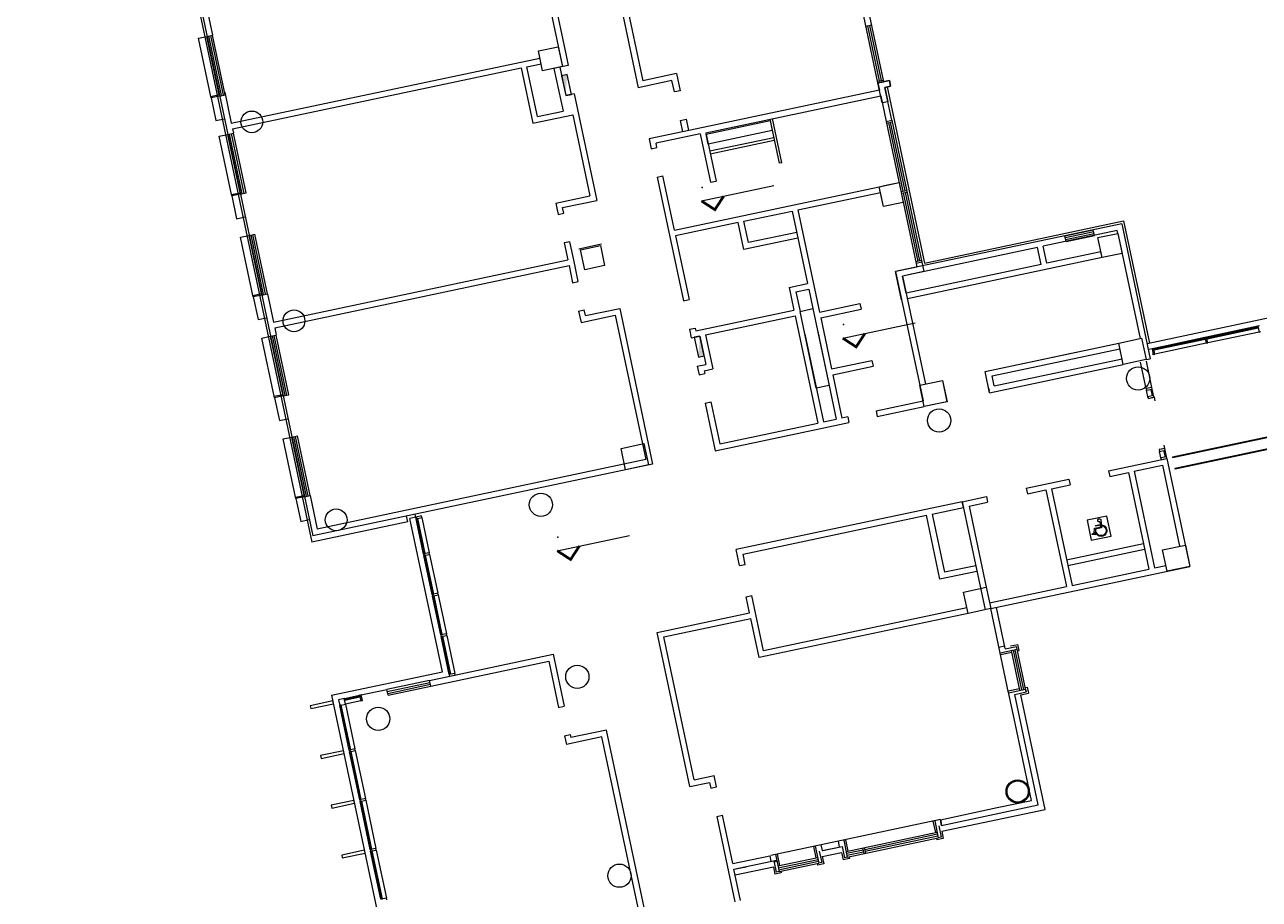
# Model space of a CAD drawing. Header units: millimetres. Extents: x 11680834 to 11851556, y -6213014 to -6078394.
# Drawn here: x 11684104 to 11726574, y -6187213 to -6157110 of the extents above; entities that cross this region are included whole.
import ezdxf

# ---------------------------------------------------------------- set-up
doc = ezdxf.new("R2010")
doc.units = ezdxf.units.MM
for name, color, linetype in [('A—\\M+5C3C5\\M+5B4B0', 135, 'Continuous'), ('A—\\M+5C7BD\\M+5CCE5', 7, 'Continuous'), ('E-COLS-F4$0$0S-COLS-I', 90, 'Continuous'), ('E1-RI-4F$0$A-GLAZ-CWMG', 3, 'Continuous'), ('E1-RI-4F$0$A-WALL', 7, 'Continuous'), ('E1-RV-4F$0$$2$A-WALL', 7, 'Continuous'), ('E1-RV-4F$0$A-GLAZ-CWMG', 3, 'Continuous'), ('E1-RW-4F$0$A-GLAZ-CWMG', 3, 'Continuous'), ('E1-RW-4F$0$A-HOLE', 2, 'Continuous'), ('E1-RW-4F$0$A-WALL', 7, 'Continuous'), ('E2-RI-4F$0$A-DOOR-GLAZ', 1, 'Continuous')]:
    doc.layers.add(name, color=color, linetype=linetype)

msp = doc.modelspace()

# ---------------------------------------------------------------- linework, layer by layer
at = {"color": 1}
for p, q in [((11707385, -6163178), (11709876, -6162648)), ((11712245, -6167901), (11714735, -6167371)), ((11702422, -6175217), (11704913, -6174688))]:
    msp.add_line(p, q, dxfattribs=at)
for p, q in [((11708647, -6163917), (11706494, -6164373)), ((11710605, -6167131), (11711386, -6170824, 0)), ((11722684, -6169634), (11722493, -6168729)), ((11722880, -6169592), (11722689, -6168687)), ((11717267, -6169630), (11717287, -6169728)), ((11717267, -6169630), (11717287, -6169728)), ((11715799, -6169941), (11715820, -6170039)), ((11715799, -6169941), (11715820, -6170039)), ((11722953, -6169935), (11722835, -6169960)), ((11722953, -6169935), (11722978, -6170052)), ((11723325, -6171696), (11723208, -6171720)), ((11723325, -6171696), (11723301, -6171578)), ((11720943, -6174344, 0), (11721095, -6174311, 0)), ((11720943, -6174344, 0), (11721095, -6174311, 0)), ((11720949, -6174372, 0), (11720943, -6174344, 0)), ((11720949, -6174372, 0), (11720943, -6174344, 0)), ((11721098, -6174340, 0), (11720949, -6174372, 0)), ((11721098, -6174340, 0), (11720949, -6174372, 0)), ((11721089, -6174222, 0), (11721095, -6174311, 0)), ((11721089, -6174222, 0), (11721095, -6174311, 0)), ((11721098, -6174340, 0), (11721102, -6174400, 0)), ((11721098, -6174340, 0), (11721102, -6174400, 0)), ((11721120, -6174139, 0), (11721141, -6174431, 0)), ((11721120, -6174139, 0), (11721141, -6174431, 0)), ((11721157, -6174324, 0), (11721159, -6174353, 0)), ((11721157, -6174324, 0), (11721159, -6174353, 0)), ((11720830, -6174656, 0), (11720833, -6174621, 0)), ((11720830, -6174656, 0), (11720833, -6174621, 0)), ((11720929, -6174665, 0), (11720830, -6174656, 0)), ((11720929, -6174665, 0), (11720830, -6174656, 0)), ((11720833, -6174621, 0), (11720899, -6174627, 0)), ((11720833, -6174621, 0), (11720899, -6174627, 0)), ((11720899, -6174627, 0), (11720906, -6174441, 0)), ((11720899, -6174627, 0), (11720906, -6174441, 0)), ((11720906, -6174441, 0), (11721102, -6174400, 0)), ((11720906, -6174441, 0), (11721102, -6174400, 0)), ((11720940, -6174474, 0), (11720929, -6174665, 0)), ((11720940, -6174474, 0), (11720929, -6174665, 0)), ((11721141, -6174431, 0), (11720940, -6174474, 0)), ((11721141, -6174431, 0), (11720940, -6174474, 0)), ((11720965, -6174571, 0), (11720961, -6174631, 0)), ((11720965, -6174571, 0), (11720961, -6174631, 0))]:
    msp.add_line(p, q)
at = {"extrusion": (0, 0, -1), "elevation": 0}
msp.add_lwpolyline([(-11702714, -6159551), (-11702910, -6159509), (-11702764, -6158825), (-11702569, -6158866)], close=True, dxfattribs=at)
at = {"color": 1, "const_width": 91.7}
for points in [[(11707385, -6163178), (11707847, -6163477), (11708146, -6163016)], [(11712245, -6167901), (11712706, -6168200), (11713006, -6167739)], [(11702422, -6175217), (11702883, -6175517), (11703183, -6175056)]]:
    msp.add_lwpolyline(points, dxfattribs=at)
at = {"extrusion": (0, 0, -1)}
msp.add_lwpolyline([(-11707327, -6167825), (-11707131, -6167867), (-11707277, -6168551), (-11707472, -6168510)], close=True, dxfattribs=at)
at = {"elevation": 0}
msp.add_lwpolyline([(11720793, -6174854), (11721478, -6174709), (11721333, -6174024), (11720648, -6174169)], close=True, dxfattribs=at)
msp.add_lwpolyline([(11720793, -6174854), (11721478, -6174709), (11721333, -6174024), (11720648, -6174169)], close=True, dxfattribs=at)
at = {"extrusion": (0, 0, -1)}
for centre, major_axis, start_param, end_param in [((11721130, -6174523, 0), (192, 58), 5.139275, 2.865579), ((11721130, -6174523, 0), (192, 58), 5.139275, 2.865579), ((11721130, -6174523, 0), (-172, -11), 1.802138, 6.065215), ((11721130, -6174523, 0), (-172, -11), 1.802138, 6.065215), ((11721070, -6174168, 0), (-48.2, 31.3), 3.796077, 2.043014), ((11721070, -6174168, 0), (-48.2, 31.3), 3.796077, 2.043014)]:
    msp.add_ellipse(centre, major_axis=major_axis, ratio=1, start_param=start_param, end_param=end_param, dxfattribs=at)
at = {"color": 1}
for p in [(11707406, -6162709), (11712265, -6167432), (11702443, -6174748)]:
    msp.add_point(p, dxfattribs=at)
at = {"extrusion": (0, 0, -1)}
for points in [[(-11702714, -6159551), (-11702714, -6159551), (-11702569, -6158866), (-11702764, -6158825)], [(-11707327, -6167825), (-11707327, -6167825), (-11707472, -6168510), (-11707277, -6168551)]]:
    msp.add_solid(points, dxfattribs=at)
at = {"layer": 'A—\\M+5C3C5\\M+5B4B0'}
for p, q in [((11684104, -6128277), (11693977, -6174919)), ((11713457, -6159117), (11712877, -6156377)), ((11713653, -6159075), (11713073, -6156336)), ((11713043, -6157160), (11713238, -6157119)), ((11713510, -6159044), (11713108, -6157146)), ((11713575, -6159030), (11713173, -6157133)), ((11690080, -6157575), (11690374, -6157513)), ((11690809, -6159567), (11690374, -6157513)), ((11690874, -6159553), (11690439, -6157499)), ((11690939, -6159539), (11690504, -6157485)), ((11691004, -6159526), (11690569, -6157471)), ((11713445, -6159058), (11713640, -6159017)), ((11713457, -6159117), (11713653, -6159075)), ((11713772, -6159254), (11715055, -6165315)), ((11690809, -6159567), (11691004, -6159526)), ((11713737, -6160437), (11714772, -6165329)), ((11713749, -6160496), (11713945, -6160455)), ((11713814, -6160482), (11714313, -6162840)), ((11713880, -6160468), (11714379, -6162826)), ((11713932, -6160396), (11714968, -6165288)), ((11690795, -6160950), (11691088, -6160888)), ((11691523, -6162942), (11691088, -6160888)), ((11691588, -6162928), (11691153, -6160874)), ((11691654, -6162915), (11691219, -6160860)), ((11691719, -6162901), (11691284, -6160846)), ((11691523, -6162942), (11691719, -6162901)), ((11714248, -6162854), (11714444, -6162812)), ((11714261, -6162913), (11714456, -6162871)), ((11714320, -6162869), (11714320, -6162869)), ((11714326, -6162899), (11714825, -6165256)), ((11714385, -6162855), (11714385, -6162856)), ((11714391, -6162885), (11714890, -6165243)), ((11721841, -6163960), (11714064, -6165607)), ((11721841, -6163960), (11714064, -6165607)), ((11715055, -6165315), (11721903, -6163865)), ((11719885, -6164374), (11720863, -6164167)), ((11719885, -6164374), (11720863, -6164167)), ((11720904, -6164363), (11720863, -6164167)), ((11720904, -6164363), (11720863, -6164167)), ((11721903, -6163865), (11722795, -6168077)), ((11691530, -6164423), (11691823, -6164361)), ((11692258, -6166415), (11691823, -6164361)), ((11692324, -6166401), (11691889, -6164347)), ((11692389, -6166388), (11691954, -6164333)), ((11692454, -6166374), (11692019, -6164319)), ((11721687, -6164197), (11719144, -6164736)), ((11721687, -6164197), (11719144, -6164736)), ((11719926, -6164570), (11719885, -6164374)), ((11719899, -6164440), (11720877, -6164232)), ((11719899, -6164440), (11720877, -6164232)), ((11719912, -6164505), (11720891, -6164298)), ((11719912, -6164505), (11720891, -6164298)), ((11719926, -6164570), (11720904, -6164363)), ((11719926, -6164570), (11720904, -6164363)), ((11714955, -6165229), (11714760, -6165270)), ((11731750, -6166181), (11722716, -6168094)), ((11692258, -6166415), (11692454, -6166374)), ((11726524, -6167492), (11724763, -6167865)), ((11726531, -6167522), (11724770, -6167895)), ((11724775, -6167919), (11726536, -6167547)), ((11726536, -6167547), (11726531, -6167522)), ((11692265, -6167896), (11692559, -6167834)), ((11692994, -6169888), (11692559, -6167834)), ((11693059, -6169874), (11692624, -6167820)), ((11693124, -6169861), (11692689, -6167806)), ((11693189, -6169847), (11692754, -6167792)), ((11724711, -6167907), (11722950, -6168280)), ((11722955, -6168305), (11724716, -6167932)), ((11724705, -6167877), (11723377, -6168158)), ((11724716, -6167932), (11724711, -6167907)), ((11724770, -6167895), (11724775, -6167919)), ((11726566, -6167688), (11724805, -6168060)), ((11722885, -6168262), (11722758, -6168289)), ((11722944, -6168250), (11722885, -6168262)), ((11722885, -6168262), (11722926, -6168458)), ((11723377, -6168158), (11722944, -6168250)), ((11722985, -6168446), (11722944, -6168250)), ((11722950, -6168280), (11722955, -6168305)), ((11723419, -6168354), (11722985, -6168446)), ((11724746, -6168073), (11723419, -6168354)), ((11722926, -6168458), (11722897, -6168464)), ((11722926, -6168458), (11722985, -6168446)), ((11722754, -6169964), (11722697, -6169692)), ((11722838, -6169663), (11722885, -6169888)), ((11722910, -6169882), (11722863, -6169657)), ((11722950, -6169923), (11722893, -6169651)), ((11692994, -6169888), (11693189, -6169847)), ((11693000, -6171369), (11693294, -6171307)), ((11693729, -6173361), (11693294, -6171307)), ((11693794, -6173347), (11693359, -6171293)), ((11693859, -6173334), (11693424, -6171279)), ((11693925, -6173320), (11693490, -6171265)), ((11723200, -6172068), (11723142, -6171796)), ((11723283, -6171766), (11723331, -6171991)), ((11723356, -6171986), (11723308, -6171761)), ((11723395, -6172026), (11723338, -6171754)), ((11693729, -6173361), (11693925, -6173320)), ((11697281, -6174219), (11693977, -6174919)), ((11697281, -6174219), (11697239, -6174024)), ((11697556, -6174059), (11697358, -6174101)), ((11698479, -6179383), (11697358, -6174101)), ((11697825, -6175331), (11697535, -6173961)), ((11697623, -6174106), (11697598, -6174111)), ((11697598, -6174111), (11697854, -6175319)), ((11697879, -6175314), (11697623, -6174106)), ((11697764, -6174076), (11698021, -6175289)), ((11698119, -6176720), (11697837, -6175384)), ((11697854, -6175319), (11697879, -6175314)), ((11697891, -6175373), (11697867, -6175378)), ((11697867, -6175378), (11698149, -6176713)), ((11698174, -6176708), (11697891, -6175373)), ((11698032, -6175343), (11698315, -6176678)), ((11698415, -6178114), (11698132, -6176778)), ((11698149, -6176713), (11698174, -6176708)), ((11698187, -6176767), (11698162, -6176772)), ((11698162, -6176772), (11698444, -6178107)), ((11698469, -6178102), (11698187, -6176767)), ((11698328, -6176737), (11698610, -6178072)), ((11698703, -6179478), (11698427, -6178172)), ((11698482, -6178161), (11698457, -6178166)), ((11698457, -6178166), (11698733, -6179472)), ((11698758, -6179467), (11698482, -6178161)), ((11698623, -6178131), (11698899, -6179437)), ((11718018, -6178492), (11718272, -6178438)), ((11718471, -6179991), (11718181, -6178621)), ((11718557, -6180075), (11718247, -6178607)), ((11718318, -6178654), (11718272, -6178438)), ((11717672, -6178790), (11718064, -6178707)), ((11718341, -6180018), (11718051, -6178649)), ((11718406, -6180005), (11718116, -6178635)), ((11718259, -6178666), (11718318, -6178654)), ((11694663, -6180191), (11698479, -6179383)), ((11698031, -6179682), (11696564, -6179993)), ((11696578, -6180059), (11698045, -6179749)), ((11696591, -6180124), (11698059, -6179813)), ((11696605, -6180188), (11698072, -6179878)), ((11694663, -6180191), (11696760, -6190096)), ((11695101, -6180302), (11695624, -6180191)), ((11695631, -6180221), (11695102, -6180333)), ((11695107, -6180358), (11695636, -6180246)), ((11695636, -6180246), (11695631, -6180221)), ((11717937, -6180042), (11718329, -6179960)), ((11718374, -6180175), (11718629, -6180121)), ((11719209, -6184117), (11718374, -6180175)), ((11718524, -6179918), (11718583, -6179906)), ((11718583, -6179906), (11718629, -6180121)), ((11694996, -6180529), (11694971, -6180534)), ((11694971, -6180534), (11695296, -6182070)), ((11695321, -6182065), (11694996, -6180529)), ((11695666, -6180387), (11695137, -6180499)), ((11695296, -6182070), (11695321, -6182065)), ((11695334, -6182124), (11695309, -6182129)), ((11695309, -6182129), (11695659, -6183783)), ((11695684, -6183777), (11695334, -6182124)), ((11695659, -6183783), (11695684, -6183777)), ((11695696, -6183836), (11695671, -6183841)), ((11695671, -6183841), (11696021, -6185495)), ((11696046, -6185489), (11695696, -6183836)), ((11715648, -6184871), (11719209, -6184117)), ((11715349, -6184521), (11715431, -6184910)), ((11712360, -6185564), (11715490, -6184897)), ((11713000, -6185496), (11715504, -6184962)), ((11715648, -6184871), (11715701, -6185118)), ((11711241, -6185395), (11711324, -6185786)), ((11712336, -6185163), (11712419, -6185552)), ((11712402, -6185760), (11715532, -6185093)), ((11713014, -6185561), (11715518, -6185028)), ((11715473, -6185105), (11715486, -6185164)), ((11715701, -6185118), (11715486, -6185164)), ((11696021, -6185495), (11696046, -6185489)), ((11696058, -6185548), (11696034, -6185553)), ((11696034, -6185553), (11696384, -6187207)), ((11696408, -6187201), (11696058, -6185548)), ((11709832, -6185694), (11709832, -6185694)), ((11709988, -6185660), (11710072, -6186052)), ((11710012, -6186064), (11711383, -6185774)), ((11710025, -6186130), (11711397, -6185839)), ((11711539, -6185741), (11712204, -6185600)), ((11711539, -6185741), (11711593, -6185993)), ((11712204, -6185600), (11712258, -6185852)), ((11712473, -6185806), (11712258, -6185852)), ((11712374, -6185629), (11712942, -6185508)), ((11712388, -6185694), (11712955, -6185574)), ((11712461, -6185747), (11712473, -6185806)), ((11712928, -6185443), (11712969, -6185639)), ((11712986, -6185431), (11713028, -6185626)), ((11708545, -6186375), (11709857, -6186097)), ((11709857, -6186097), (11709911, -6186352)), ((11709880, -6185919), (11709977, -6185898)), ((11710039, -6186195), (11711411, -6185905)), ((11710053, -6186260), (11711424, -6185970)), ((11710113, -6186247), (11710126, -6186306)), ((11711366, -6185982), (11711378, -6186039)), ((11711593, -6185993), (11711378, -6186039)), ((11710126, -6186306), (11709911, -6186352)), ((11696384, -6187207), (11696408, -6187201))]:
    msp.add_line(p, q, dxfattribs=at)
at = {"layer": 'A—\\M+5C3C5\\M+5B4B0', "extrusion": (0, 0, -1)}
for p, q in [((11726583, -6167480), (11726524, -6167492)), ((11726524, -6167492), (11726566, -6167688)), ((11724763, -6167865), (11724705, -6167877)), ((11724705, -6167877), (11724746, -6168073)), ((11724805, -6168060), (11724763, -6167865)), ((11726566, -6167688), (11726624, -6167675)), ((11724746, -6168073), (11724805, -6168060)), ((11722880, -6169592), (11722685, -6169634)), ((11722685, -6169634), (11722697, -6169692)), ((11722697, -6169692), (11722893, -6169651)), ((11722893, -6169651), (11722880, -6169592)), ((11722940, -6169876), (11722745, -6169917)), ((11722745, -6169917), (11722757, -6169976)), ((11722757, -6169976), (11722953, -6169935)), ((11722953, -6169935), (11722940, -6169876)), ((11723325, -6171696), (11723130, -6171737)), ((11723130, -6171737), (11723142, -6171796)), ((11723142, -6171796), (11723338, -6171754)), ((11723338, -6171754), (11723325, -6171696)), ((11723386, -6171979), (11723190, -6172021)), ((11723190, -6172021), (11723202, -6172079)), ((11723202, -6172079), (11723398, -6172038)), ((11723398, -6172038), (11723386, -6171979)), ((11697752, -6174017), (11697556, -6174058)), ((11697556, -6174058), (11697569, -6174117)), ((11697569, -6174117), (11697764, -6174076)), ((11697764, -6174076), (11697752, -6174017)), ((11698020, -6175284), (11697824, -6175326)), ((11697824, -6175326), (11697837, -6175384)), ((11697837, -6175384), (11698032, -6175343)), ((11698032, -6175343), (11698020, -6175284)), ((11698315, -6176678), (11698119, -6176720)), ((11698119, -6176720), (11698132, -6176778)), ((11698132, -6176778), (11698328, -6176737)), ((11698328, -6176737), (11698315, -6176678)), ((11698610, -6178072), (11698415, -6178114)), ((11698415, -6178114), (11698427, -6178172)), ((11698427, -6178172), (11698623, -6178131)), ((11698623, -6178131), (11698610, -6178072)), ((11698899, -6179437), (11698703, -6179478)), ((11698703, -6179478), (11698716, -6179537)), ((11698912, -6179496), (11698899, -6179437)), ((11698716, -6179537), (11698912, -6179496)), ((11695683, -6180179), (11695624, -6180191)), ((11695624, -6180192), (11695666, -6180387)), ((11695724, -6180375), (11695683, -6180179)), ((11695666, -6180387), (11695724, -6180375)), ((11695266, -6182077), (11695279, -6182135)), ((11695462, -6182035), (11695267, -6182077)), ((11695279, -6182135), (11695475, -6182094)), ((11695475, -6182094), (11695462, -6182035)), ((11695825, -6183747), (11695629, -6183789)), ((11695629, -6183789), (11695641, -6183848)), ((11695642, -6183847), (11695837, -6183806)), ((11695837, -6183806), (11695825, -6183747)), ((11695991, -6185501), (11696004, -6185560)), ((11696187, -6185459), (11695992, -6185501)), ((11696004, -6185560), (11696199, -6185518)), ((11696199, -6185518), (11696187, -6185459)), ((11696549, -6187172), (11696354, -6187213)), ((11696562, -6187230), (11696549, -6187172))]:
    msp.add_line(p, q, dxfattribs=at)
at = {"layer": 'A—\\M+5C3C5\\M+5B4B0'}
for points in [[(11690505, -6159580), (11690080, -6157575), (11690080, -6157575)], [(11690809, -6159567), (11690515, -6159629), (11690505, -6159580), (11690798, -6159518)], [(11690515, -6159629), (11690681, -6160412), (11690974, -6160350)], [(11691219, -6162955), (11690795, -6160950), (11690795, -6160950)], [(11691523, -6162942), (11691230, -6163004), (11691219, -6162955), (11691513, -6162893)], [(11691230, -6163004), (11691395, -6163787), (11691689, -6163725)], [(11691955, -6166428), (11691530, -6164423), (11691530, -6164423)], [(11692258, -6166415), (11691965, -6166477), (11691955, -6166428), (11692248, -6166366)], [(11691965, -6166477), (11692131, -6167260), (11692424, -6167198)], [(11692690, -6169901), (11692265, -6167896), (11692265, -6167896)], [(11692994, -6169888), (11692700, -6169950), (11692690, -6169901), (11692983, -6169839)], [(11692700, -6169950), (11692866, -6170733), (11693159, -6170671)], [(11693425, -6173375), (11693000, -6171369), (11693000, -6171369)], [(11693729, -6173361), (11693435, -6173423), (11693425, -6173375), (11693718, -6173312)], [(11693435, -6173423), (11693601, -6174206), (11693895, -6174144)]]:
    msp.add_lwpolyline(points, dxfattribs=at)
at = {"layer": 'A—\\M+5C7BD\\M+5CCE5'}
for p, q in [((11684181, -6128261), (11694014, -6174706)), ((11703037, -6149005), (11705211, -6159278)), ((11703274, -6149160), (11705365, -6159041)), ((11701517, -6153416), (11702604, -6158552)), ((11701671, -6153179), (11702728, -6158168)), ((11690248, -6155955), (11690569, -6157471)), ((11702728, -6158168), (11702800, -6158511)), ((11691211, -6160504), (11701826, -6158257)), ((11691253, -6160699), (11701183, -6158597)), ((11701183, -6158597), (11701587, -6160505)), ((11701379, -6158556), (11701868, -6158452)), ((11701741, -6160268), (11701379, -6158556)), ((11702604, -6158552), (11702311, -6158614)), ((11702311, -6158614), (11702622, -6160082)), ((11702800, -6158511), (11702507, -6158573)), ((11702507, -6158573), (11702714, -6159551)), ((11706369, -6159033), (11705211, -6159278)), ((11706523, -6158796), (11705365, -6159041)), ((11706452, -6159424), (11706369, -6159033)), ((11706523, -6158796), (11706647, -6159383)), ((11690984, -6159428), (11691211, -6160504)), ((11703007, -6159489), (11702714, -6159551)), ((11703007, -6159489), (11703784, -6163158)), ((11706647, -6159383), (11706452, -6159424)), ((11702874, -6159824), (11702874, -6159824)), ((11701587, -6160505), (11702956, -6160215)), ((11701741, -6160268), (11702622, -6160082)), ((11702956, -6160215), (11703547, -6163003)), ((11706659, -6160403), (11706854, -6160361)), ((11706854, -6160361), (11706937, -6160752)), ((11691253, -6160699), (11691284, -6160846)), ((11706742, -6160794), (11706659, -6160403)), ((11702372, -6163252), (11703547, -6163003)), ((11702372, -6163252), (11702434, -6163545)), ((11702372, -6163252), (11702455, -6163643)), ((11702609, -6163406), (11703784, -6163158)), ((11702455, -6163643), (11702651, -6163602)), ((11702651, -6163602), (11702609, -6163406)), ((11708844, -6164848), (11708647, -6163917)), ((11708998, -6164611), (11708842, -6163876)), ((11721841, -6163960), (11722825, -6168607)), ((11721841, -6163960), (11722825, -6168607)), ((11702858, -6164580), (11702662, -6164622)), ((11703003, -6165265), (11702858, -6164580)), ((11706298, -6164414), (11706764, -6166615)), ((11706494, -6164373), (11706960, -6166574)), ((11710703, -6164454), (11708844, -6164848)), ((11710661, -6164259), (11708998, -6164611)), ((11721708, -6164295), (11721687, -6164197)), ((11721708, -6164295), (11721687, -6164197)), ((11721708, -6164295), (11722474, -6167915)), ((11721708, -6164295), (11722474, -6167915)), ((11702662, -6164622), (11702786, -6165209)), ((11718949, -6164777), (11714301, -6165761)), ((11718949, -6164777), (11714301, -6165761)), ((11719073, -6165364), (11718949, -6164777)), ((11719073, -6165364), (11718949, -6164777)), ((11719268, -6165323), (11719144, -6164736)), ((11719268, -6165323), (11719144, -6164736)), ((11721127, -6164929), (11719268, -6165323)), ((11721127, -6164929), (11719268, -6165323)), ((11721168, -6165125), (11721127, -6164929)), ((11721168, -6165125), (11721127, -6164929)), ((11692661, -6167352), (11702786, -6165209)), ((11692703, -6167548), (11702828, -6165404)), ((11702828, -6165404), (11702952, -6165991)), ((11703148, -6165950), (11703003, -6165265)), ((11719073, -6165364), (11714426, -6166348)), ((11719073, -6165364), (11714426, -6166348)), ((11721169, -6165125), (11714467, -6166544)), ((11721169, -6165125), (11714467, -6166544)), ((11714271, -6166585), (11714064, -6165607)), ((11714271, -6166585), (11714064, -6165607)), ((11714426, -6166348), (11714301, -6165761)), ((11714426, -6166348), (11714301, -6165761)), ((11702952, -6165991), (11703148, -6165950)), ((11692454, -6166374), (11692661, -6167352)), ((11706764, -6166615), (11706960, -6166574)), ((11703159, -6166970), (11703355, -6166928)), ((11703159, -6166970), (11703242, -6167361)), ((11703242, -6167361), (11704416, -6167112)), ((11703396, -6167124), (11703355, -6166928)), ((11703396, -6167124), (11704571, -6166875)), ((11704416, -6167112), (11705468, -6172077)), ((11704571, -6166875), (11705705, -6172232)), ((11707188, -6167650), (11710563, -6166935)), ((11707523, -6167784), (11710605, -6167131)), ((11692703, -6167548), (11692754, -6167792)), ((11706972, -6167594), (11707167, -6167552)), ((11707167, -6167552), (11707188, -6167650)), ((11706972, -6167594), (11707034, -6167887)), ((11707034, -6167887), (11707327, -6167825)), ((11707327, -6167825), (11707534, -6168803)), ((11707523, -6167784), (11707771, -6168958)), ((11717142, -6169044), (11721740, -6168070)), ((11717142, -6169044), (11721740, -6168070)), ((11717142, -6169044), (11720272, -6168381)), ((11717142, -6169044), (11720272, -6168381)), ((11717379, -6169198), (11721782, -6168266)), ((11717379, -6169198), (11721782, -6168266)), ((11707241, -6168865), (11707534, -6168803)), ((11717298, -6169777), (11721896, -6168804)), ((11717298, -6169777), (11721896, -6168804)), ((11717452, -6169540), (11721854, -6168608)), ((11717452, -6169540), (11721854, -6168608)), ((11722678, -6168638), (11722825, -6168607)), ((11722678, -6168638), (11722825, -6168607)), ((11707241, -6168865), (11707303, -6169159)), ((11707303, -6169159), (11707499, -6169118)), ((11707478, -6169020), (11707771, -6168958)), ((11707478, -6169020), (11707499, -6169118)), ((11717298, -6169777), (11717142, -6169044)), ((11717298, -6169777), (11717142, -6169044)), ((11717452, -6169540), (11717379, -6169198)), ((11717452, -6169540), (11717379, -6169198)), ((11707510, -6170137), (11707706, -6170096)), ((11707706, -6170096), (11708011, -6171539)), ((11707510, -6170137), (11707857, -6171776)), ((11708011, -6171539), (11711387, -6170824, 0)), ((11707860, -6171775, 0), (11711428, -6171020, 0)), ((11705705, -6172232), (11694014, -6174706)), ((11705468, -6172077), (11694168, -6174469)), ((11693925, -6173320), (11694168, -6174469)), ((11716354, -6173529), (11708580, -6175175)), ((11716395, -6173725), (11716354, -6173529)), ((11715319, -6173953), (11716395, -6173725)), ((11715320, -6173953), (11715744, -6175958)), ((11708817, -6175329), (11715124, -6173994)), ((11715590, -6176195), (11715124, -6173994)), ((11708696, -6175725), (11708580, -6175175)), ((11708892, -6175684), (11708817, -6175329)), ((11708696, -6175725), (11708892, -6175684)), ((11716861, -6175926), (11715590, -6176195)), ((11716820, -6175730), (11715744, -6175958)), ((11708924, -6176801), (11709120, -6176760)), ((11709041, -6177351), (11708924, -6176801)), ((11709521, -6178655), (11709120, -6176760)), ((11705857, -6178025), (11709041, -6177351)), ((11716512, -6177175), (11709521, -6178655)), ((11717949, -6180101), (11717336, -6177205)), ((11717832, -6178581), (11717532, -6177164)), ((11706094, -6178180), (11709082, -6177547)), ((11709367, -6178892), (11709082, -6177547)), ((11716554, -6177371), (11709367, -6178892)), ((11706981, -6183333), (11705857, -6178025)), ((11707135, -6183096), (11706094, -6178180)), ((11698031, -6179682), (11702287, -6178781)), ((11698072, -6179878), (11702132, -6179018)), ((11702132, -6179018), (11702469, -6180608)), ((11702287, -6178781), (11702665, -6180567)), ((11698072, -6179878), (11698031, -6179682)), ((11695624, -6180191), (11696564, -6179993)), ((11696605, -6180188), (11696564, -6179993)), ((11718103, -6180825), (11717937, -6180043)), ((11718971, -6183963), (11718166, -6180158)), ((11694704, -6180387), (11693922, -6180552)), ((11693922, -6180552), (11693943, -6180650)), ((11693943, -6180650), (11694725, -6180484)), ((11694725, -6180484), (11694704, -6180387)), ((11702469, -6180608), (11702665, -6180567)), ((11718734, -6183809), (11718103, -6180825)), ((11702676, -6181587), (11702872, -6181545)), ((11702676, -6181587), (11702738, -6181880)), ((11702872, -6181545), (11702893, -6181643)), ((11704116, -6181386), (11702893, -6181643)), ((11705523, -6188034), (11704116, -6181386)), ((11703962, -6181623), (11702738, -6181880)), ((11705286, -6187879), (11703962, -6181623)), ((11695067, -6182099), (11694284, -6182264)), ((11694284, -6182264), (11694305, -6182362)), ((11694305, -6182362), (11695088, -6182196)), ((11695088, -6182196), (11695067, -6182099)), ((11706981, -6183333), (11707666, -6183188)), ((11707135, -6183096), (11707820, -6182951)), ((11707666, -6183188), (11707707, -6183384)), ((11707903, -6183342), (11707820, -6182951)), ((11707707, -6183384), (11707903, -6183342)), ((11695429, -6183811), (11694647, -6183976)), ((11694647, -6183976), (11694668, -6184074)), ((11694668, -6184074), (11695450, -6183908)), ((11695450, -6183908), (11695429, -6183811)), ((11715604, -6184472), (11717561, -6184057)), ((11715645, -6184667), (11718971, -6183963)), ((11717561, -6184057), (11718734, -6183809)), ((11707914, -6184362), (11708110, -6184320)), ((11707914, -6184362), (11708535, -6187297)), ((11708462, -6185983), (11708110, -6184320)), ((11715603, -6184468), (11709773, -6185706)), ((11715408, -6184512), (11715532, -6185093)), ((11715604, -6184471), (11715645, -6184666)), ((11715645, -6184667), (11715604, -6184472)), ((11715548, -6184687), (11715630, -6185072)), ((11711299, -6185383), (11711424, -6185968)), ((11711397, -6185362), (11711397, -6185362)), ((11711495, -6185341), (11711537, -6185537)), ((11711537, -6185537), (11712221, -6185392)), ((11711561, -6185532), (11712222, -6185393)), ((11712082, -6185217), (11712124, -6185412)), ((11712180, -6185196), (11712180, -6185196)), ((11712221, -6185392), (11712304, -6185780)), ((11712278, -6185175), (11712402, -6185760)), ((11715630, -6185072), (11715532, -6185093)), ((11695792, -6185523), (11695009, -6185688)), ((11695009, -6185688), (11695030, -6185786)), ((11695030, -6185786), (11695812, -6185621)), ((11695812, -6185621), (11695792, -6185523)), ((11708462, -6185983), (11709734, -6185714)), ((11709734, -6185714), (11709776, -6185910)), ((11709930, -6185673), (11710054, -6186260)), ((11711439, -6185558), (11711522, -6185947)), ((11712402, -6185760), (11712304, -6185780)), ((11708503, -6186179), (11709971, -6185869)), ((11708503, -6186179), (11708919, -6186091)), ((11708731, -6187255), (11708503, -6186179)), ((11709873, -6185889), (11709957, -6186281)), ((11710053, -6186260), (11709957, -6186281)), ((11711522, -6185947), (11711424, -6185968))]:
    msp.add_line(p, q, dxfattribs=at)
at = {"layer": 'A—\\M+5C7BD\\M+5CCE5', "extrusion": (0, 0, -1)}
for p, q in [((11695096, -6180304), (11694900, -6180345)), ((11695137, -6180499), (11695096, -6180304)), ((11694900, -6180345), (11694942, -6180541)), ((11694942, -6180541), (11695137, -6180499))]:
    msp.add_line(p, q, dxfattribs=at)
at = {"layer": 'A—\\M+5C7BD\\M+5CCE5'}
for points in [[(11701774, -6158012), (11702459, -6157867), (11702604, -6158552), (11701919, -6158697)], [(11713496, -6162686), (11714181, -6162541), (11714326, -6163226), (11713641, -6163371)], [(11721023, -6164440), (11721708, -6164295), (11721853, -6164980), (11721168, -6165125)], [(11703224, -6164860), (11703909, -6164715), (11704054, -6165400), (11703369, -6165545)], [(11721740, -6168070), (11722523, -6167905), (11722678, -6168638), (11721896, -6168804)], [(11714892, -6169520), (11715675, -6169354), (11715830, -6170088), (11715047, -6170254)], [(11704620, -6171694), (11705402, -6171529), (11705558, -6172263), (11704775, -6172428)], [(11723247, -6175187), (11724030, -6175022), (11724185, -6175756), (11723402, -6175921)], [(11716399, -6176637), (11717181, -6176472), (11717337, -6177205), (11716554, -6177371)]]:
    msp.add_lwpolyline(points, close=True, dxfattribs=at)
for points in [[(11713457, -6159117), (11713848, -6159034), (11713889, -6159230), (11713694, -6159271), (11713797, -6159760), (11713602, -6159802), (11713457, -6159117)], [(11703165, -6164822), (11703948, -6164656)], [(11722474, -6167915), (11722523, -6167904), (11722678, -6168638)], [(11722474, -6167915), (11722523, -6167904), (11722678, -6168638)]]:
    msp.add_lwpolyline(points, dxfattribs=at)
for centre, radius in [((11691917, -6160457), 375), ((11693367, -6167305), 375), ((11722406, -6169284), 400), ((11715558, -6170733), 400), ((11701861, -6173633), 400), ((11694816, -6174153), 375), ((11703114, -6179552), 400), ((11696266, -6181001), 400), ((11718261, -6183500), 400), ((11718261, -6183500), 365), ((11704564, -6186400), 400)]:
    msp.add_circle(centre, radius, dxfattribs=at)
at = {"layer": 'E-COLS-F4$0$0S-COLS-I'}
for points in [[(11701774, -6158012), (11702459, -6157867), (11702604, -6158552), (11701919, -6158697)], [(11713496, -6162686), (11714181, -6162541), (11714326, -6163226), (11713641, -6163371)], [(11721023, -6164440), (11721708, -6164295), (11721853, -6164980), (11721168, -6165125)], [(11703224, -6164860), (11703909, -6164715), (11704054, -6165400), (11703369, -6165545)], [(11721740, -6168070), (11722523, -6167905), (11722678, -6168638), (11721896, -6168804)], [(11714892, -6169520), (11715675, -6169354), (11715830, -6170088), (11715047, -6170254)], [(11704620, -6171694), (11705402, -6171529), (11705558, -6172263), (11704775, -6172428)], [(11723247, -6175187), (11724030, -6175022), (11724185, -6175756), (11723402, -6175921)], [(11716399, -6176637), (11717181, -6176472), (11717337, -6177205), (11716554, -6177371)]]:
    msp.add_lwpolyline(points, close=True, dxfattribs=at)
for centre, radius in [((11691917, -6160457), 375), ((11693367, -6167305), 375), ((11722406, -6169284), 400), ((11715558, -6170733), 400), ((11701861, -6173633), 400), ((11694816, -6174153), 375), ((11703114, -6179552), 400), ((11696266, -6181001), 400), ((11718261, -6183500), 400), ((11718261, -6183500), 365), ((11704564, -6186400), 400)]:
    msp.add_circle(centre, radius, dxfattribs=at)
at = {"layer": 'E1-RI-4F$0$A-GLAZ-CWMG', "color": 8}
for p, q in [((11695266, -6182077), (11694941, -6180541)), ((11695629, -6183789), (11695279, -6182135)), ((11695991, -6185501), (11695641, -6183848)), ((11696354, -6187213), (11696004, -6185560))]:
    msp.add_line(p, q, dxfattribs=at)
at = {"layer": 'E1-RI-4F$0$A-GLAZ-CWMG', "color": 9}
for p, q in [((11695137, -6180499), (11695462, -6182035)), ((11695475, -6182094), (11695825, -6183747)), ((11695837, -6183806), (11696187, -6185459)), ((11696199, -6185518), (11696549, -6187172))]:
    msp.add_line(p, q, dxfattribs=at)
at = {"layer": 'E1-RI-4F$0$A-WALL'}
for p, q in [((11690374, -6157513), (11690569, -6157471)), ((11691088, -6160888), (11691284, -6160846)), ((11691823, -6164361), (11692019, -6164319)), ((11692559, -6167834), (11692754, -6167792)), ((11693294, -6171307), (11693490, -6171265)), ((11717618, -6178536), (11717814, -6178494)), ((11717660, -6178732), (11718247, -6178607)), ((11717835, -6178592), (11718226, -6178509)), ((11718247, -6178607), (11718226, -6178509)), ((11717950, -6180101), (11718537, -6179977)), ((11718166, -6180158), (11718557, -6180075)), ((11718537, -6179977), (11718557, -6180075))]:
    msp.add_line(p, q, dxfattribs=at)
at = {"layer": 'E1-RV-4F$0$$2$A-WALL'}
for p, q in [((11721392, -6172462), (11723398, -6172038)), ((11721392, -6172462), (11723398, -6172038)), ((11723398, -6172038), (11724185, -6175756)), ((11723398, -6172038), (11724185, -6175756)), ((11721392, -6172462), (11721434, -6172658)), ((11721392, -6172462), (11721434, -6172658)), ((11721434, -6172658), (11722070, -6172524)), ((11721434, -6172658), (11722070, -6172524)), ((11722070, -6172524), (11722774, -6175850)), ((11722070, -6172524), (11722774, -6175850)), ((11722265, -6172482), (11723244, -6172275)), ((11722265, -6172482), (11723244, -6172275)), ((11722265, -6172482), (11722970, -6175808)), ((11722265, -6172482), (11722970, -6175808)), ((11723244, -6172275), (11723834, -6175063)), ((11723244, -6172275), (11723834, -6175063)), ((11718555, -6173063), (11720023, -6172752)), ((11718555, -6173063), (11720023, -6172752)), ((11718555, -6173063), (11718597, -6173259)), ((11718555, -6173063), (11718597, -6173259)), ((11719428, -6173083), (11720064, -6172948)), ((11719428, -6173083), (11720064, -6172948)), ((11719428, -6173083), (11720132, -6176409)), ((11719428, -6173083), (11720132, -6176409)), ((11720023, -6172752), (11720064, -6172948)), ((11720023, -6172752), (11720064, -6172948)), ((11716354, -6173529), (11717186, -6173353)), ((11716354, -6173529), (11717186, -6173353)), ((11716354, -6173529), (11717141, -6177247)), ((11716354, -6173529), (11717141, -6177247)), ((11717186, -6173353), (11717227, -6173549)), ((11717186, -6173353), (11717227, -6173549)), ((11718597, -6173259), (11719233, -6173124)), ((11718597, -6173259), (11719233, -6173124)), ((11719233, -6173124), (11719937, -6176450)), ((11719233, -6173124), (11719937, -6176450)), ((11716591, -6173683), (11717227, -6173549)), ((11716591, -6173683), (11717227, -6173549)), ((11716591, -6173683), (11717181, -6176472)), ((11716591, -6173683), (11717181, -6176472)), ((11719946, -6175528), (11722588, -6174969)), ((11719946, -6175528), (11722588, -6174969)), ((11719988, -6175724), (11722629, -6175165)), ((11719988, -6175724), (11722629, -6175165)), ((11717337, -6177205), (11724185, -6175756)), ((11717337, -6177205), (11724185, -6175756)), ((11720132, -6176409), (11722774, -6175850)), ((11720132, -6176409), (11722774, -6175850)), ((11722970, -6175808), (11723361, -6175726)), ((11722970, -6175808), (11723361, -6175726)), ((11717295, -6177010), (11719937, -6176450)), ((11717295, -6177010), (11719937, -6176450))]:
    msp.add_line(p, q, dxfattribs=at)
for points in [[(11723247, -6175187), (11724030, -6175022), (11724185, -6175756), (11723402, -6175921)], [(11723247, -6175187), (11724030, -6175022), (11724185, -6175756), (11723402, -6175921)], [(11716399, -6176637), (11717181, -6176472), (11717337, -6177205), (11716554, -6177371)], [(11716399, -6176637), (11717181, -6176472), (11717337, -6177205), (11716554, -6177371)]]:
    msp.add_lwpolyline(points, close=True, dxfattribs=at)
at = {"layer": 'E1-RV-4F$0$A-GLAZ-CWMG'}
msp.add_line((11719926, -6164570), (11719885, -6164374), dxfattribs=at)
at = {"layer": 'E1-RW-4F$0$A-GLAZ-CWMG'}
for p, q in [((11714837, -6165315), (11714837, -6165315)), ((11714903, -6165301), (11714903, -6165301))]:
    msp.add_line(p, q, dxfattribs=at)
at = {"layer": 'E1-RW-4F$0$A-HOLE', "ltscale": 100}
msp.add_lwpolyline([(11709818, -6160756), (11707616, -6161222), (11707543, -6160880), (11709745, -6160413)], close=True, dxfattribs=at)
msp.add_lwpolyline([(11710776, -6166977), (11711217, -6166884), (11711776, -6169525), (11711335, -6169618), (11710776, -6166977)], dxfattribs=at)
at = {"layer": 'E1-RW-4F$0$A-WALL'}
for p, q in [((11713509, -6159361), (11707443, -6160645)), ((11707534, -6160830), (11713550, -6159557)), ((11713550, -6159557), (11713737, -6160437)), ((11709735, -6160365), (11710056, -6161881)), ((11710154, -6161860), (11709833, -6160344)), ((11707443, -6160645), (11705584, -6161039)), ((11713737, -6160437), (11713932, -6160396)), ((11705584, -6161039), (11705657, -6161381)), ((11707338, -6160872), (11705821, -6161193)), ((11705853, -6161340), (11705821, -6161193)), ((11707338, -6160872), (11707690, -6162535)), ((11707534, -6160830), (11707886, -6162494)), ((11709869, -6161000), (11707668, -6161467)), ((11709890, -6161098), (11707688, -6161564)), ((11705657, -6161381), (11705853, -6161340)), ((11710154, -6161860), (11710056, -6161881)), ((11705864, -6162359), (11706060, -6162318)), ((11705864, -6162359), (11706299, -6164414)), ((11706453, -6164177), (11706060, -6162318)), ((11706453, -6164177), (11713497, -6162686)), ((11707690, -6162535), (11707886, -6162494)), ((11710701, -6163482), (11713539, -6162881)), ((11713635, -6162656), (11713783, -6162625)), ((11708842, -6163876), (11710506, -6163523)), ((11710506, -6163523), (11711034, -6166019)), ((11710701, -6163482), (11711447, -6167004)), ((11714798, -6165451), (11714067, -6165606)), ((11714968, -6165288), (11714772, -6165329)), ((11714772, -6165329), (11714798, -6165451)), ((11714968, -6165288), (11715035, -6165605)), ((11714064, -6165606), (11715007, -6170058)), ((11714301, -6165761), (11715088, -6169478)), ((11715035, -6165605), (11714304, -6165760)), ((11710398, -6166154, 0), (11711034, -6166019, 0)), ((11710398, -6166154, 0), (11710563, -6166935)), ((11710634, -6166308, 0), (11711075, -6166215, 0)), ((11710634, -6166308, 0), (11710776, -6166977, 0)), ((11711075, -6166215, 0), (11711217, -6166884)), ((11711447, -6167004, 0), (11712831, -6166711, 0)), ((11712831, -6166711, 0), (11712873, -6166906, 0)), ((11711488, -6167200), (11712873, -6166906)), ((11711488, -6167200), (11711861, -6168960)), ((11710942, -6167759, 0), (11711582, -6170783, 0)), ((11711383, -6167666, 0), (11712023, -6170690, 0)), ((11711861, -6168960), (11713245, -6168667)), ((11713245, -6168667, 0), (11713287, -6168863, 0)), ((11711903, -6169156), (11713287, -6168863)), ((11711903, -6169156), (11712218, -6170648)), ((11713392, -6170400), (11715007, -6170058)), ((11713392, -6170400), (11713434, -6170595)), ((11713434, -6170595), (11715048, -6170254)), ((11711428, -6171020), (11712455, -6170802)), ((11711582, -6170783), (11712023, -6170690)), ((11712414, -6170607), (11712218, -6170648)), ((11712414, -6170607), (11712455, -6170802))]:
    msp.add_line(p, q, dxfattribs=at)
for points in [[(11713932, -6160396), (11713694, -6159271), (11713890, -6159229), (11713848, -6159034), (11713457, -6159117), (11713509, -6159361)], [(11713497, -6162686), (11713635, -6162656)], [(11713783, -6162625), (11714182, -6162541), (11714327, -6163225), (11713642, -6163370), (11713538, -6162881)], [(11714893, -6169520), (11715675, -6169354), (11715831, -6170088), (11715048, -6170254), (11714893, -6169520)]]:
    msp.add_lwpolyline(points, dxfattribs=at)
at = {"layer": 'E2-RI-4F$0$A-DOOR-GLAZ', "const_width": 60}
for points in [[(11729861, -6170673), (11723575, -6172004)], [(11729944, -6171065), (11723658, -6172395)]]:
    msp.add_lwpolyline(points, dxfattribs=at)

doc.saveas('drawing.dxf')
